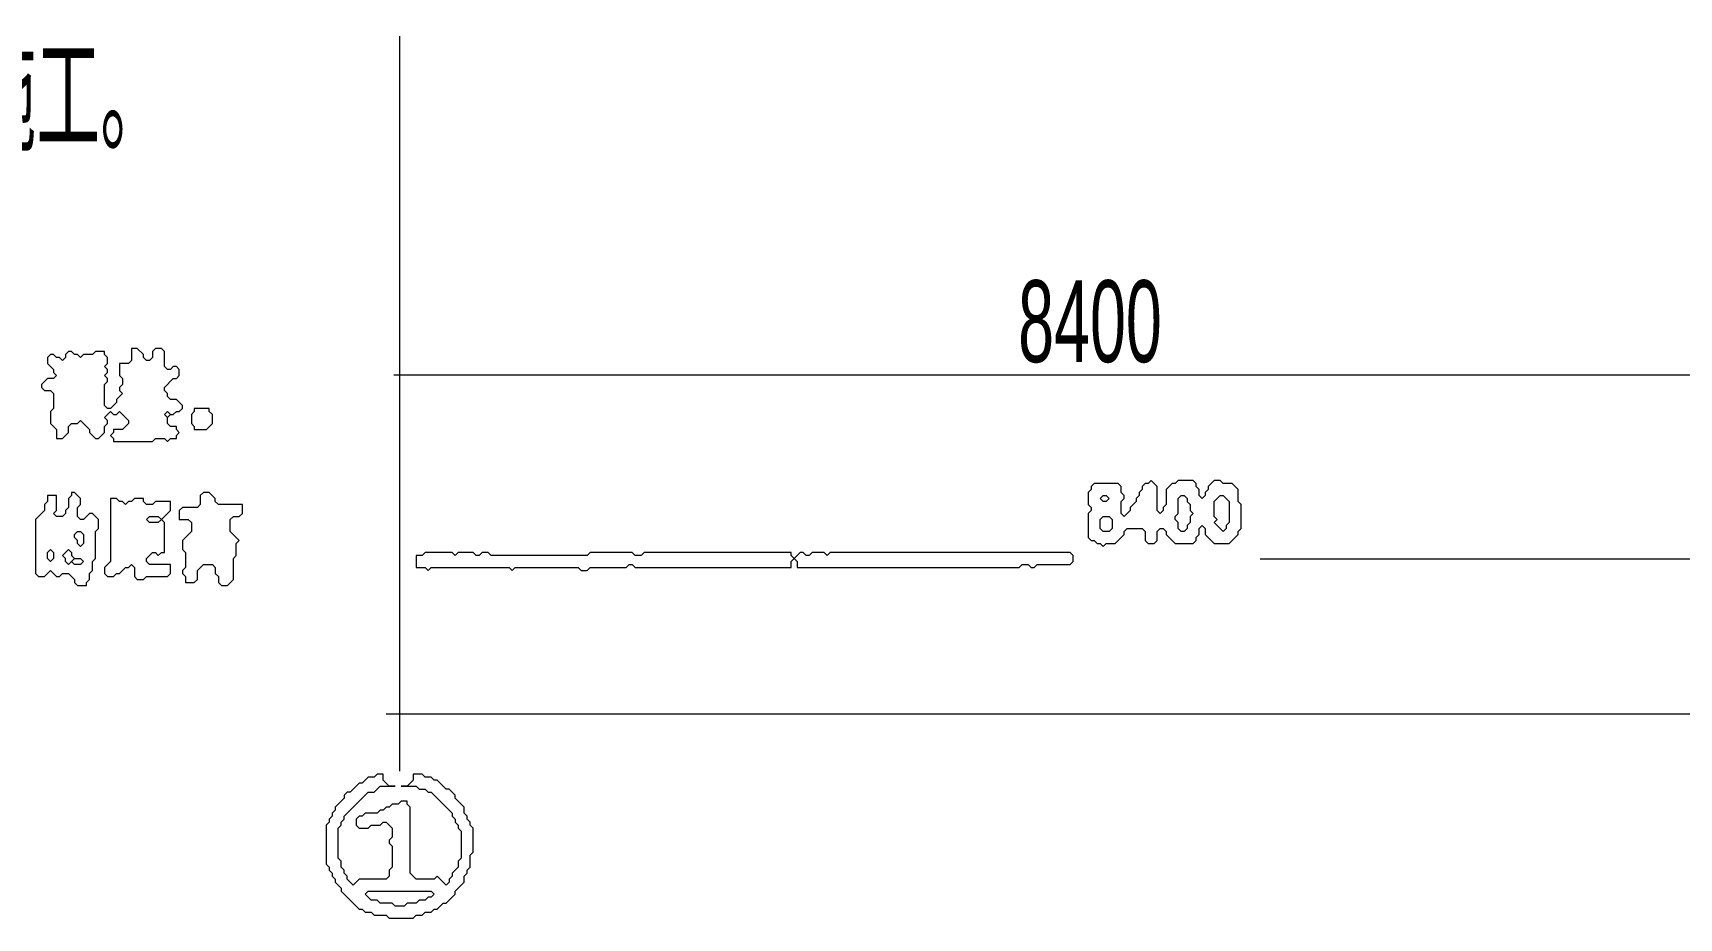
# Model space of a CAD drawing. Header units: millimetres. Extents: x 4 to 412, y 3 to 290.
# Drawn here: x 70.51 to 118.58, y 52.19 to 78.06 of the extents above; entities that cross this region are included whole.
import ezdxf

# ---------------------------------------------------------------- set-up
doc = ezdxf.new("R2010")
doc.units = ezdxf.units.MM
for name, color, linetype, lineweight in [('OCR_TEXT', 6, 'CONTINUOUS', 0), ('TRACE_STRAIGHT', 5, 'CONTINUOUS', 0), ('TRACE_TEXT_SYMBOL', 6, 'CONTINUOUS', 0)]:
    doc.layers.add(name, color=color, linetype=linetype, lineweight=lineweight)
doc.styles.add('wqy-unicode', font='wqy-unicode')

msp = doc.modelspace()

# ---------------------------------------------------------------- linework, layer by layer
at = {"layer": 'TRACE_STRAIGHT', "color": 5}
for p, q in [((81.216, 77.964), (81.216, 56.485)), ((81.049, 68.07), (158.859, 68.07)), ((106.349, 62.695), (194.36, 62.695)), ((80.831, 58.165), (190.387, 58.165))]:
    msp.add_line(p, q, dxfattribs=at)
at = {"layer": 'TRACE_TEXT_SYMBOL', "color": 6}
for points in [[(73.387, 68.833), (73.387, 68.483), (73.3, 68.396), (73.037, 68.396), (73.037, 68.045), (73.125, 67.958), (73.125, 67.783), (73.037, 67.695), (73.037, 67.607), (73.125, 67.52), (72.949, 67.345), (72.949, 67.257), (72.774, 67.082), (72.687, 67.082), (72.599, 67.17), (72.599, 67.783), (72.687, 67.87), (72.687, 67.958), (72.599, 68.045), (72.687, 68.133), (72.687, 68.22), (72.599, 68.308), (72.687, 68.396), (72.687, 68.571), (72.599, 68.658), (72.599, 68.746), (72.336, 68.746), (72.249, 68.658), (71.986, 68.658), (71.899, 68.571), (71.811, 68.658), (71.723, 68.658), (71.636, 68.746), (71.548, 68.746), (71.461, 68.658), (71.461, 68.571), (71.373, 68.483), (71.285, 68.571), (71.198, 68.571), (71.11, 68.658), (71.023, 68.658), (70.935, 68.571), (70.935, 68.396), (71.11, 68.22), (71.11, 68.133), (71.198, 68.045), (71.11, 67.958), (70.935, 67.958), (70.76, 67.783), (70.76, 67.695), (70.848, 67.607), (71.023, 67.607), (71.11, 67.52), (71.11, 67.082), (71.023, 66.994), (71.023, 66.644), (71.198, 66.469), (71.198, 66.206), (71.373, 66.206), (71.548, 66.381), (71.548, 66.556), (71.636, 66.644), (71.811, 66.644), (71.899, 66.732)], [(71.899, 66.732), (72.161, 66.469), (72.161, 66.381), (72.336, 66.206), (72.424, 66.206), (72.599, 66.381), (72.599, 66.556), (72.687, 66.644), (72.687, 66.732), (72.599, 66.819), (72.774, 66.994), (72.862, 66.907), (72.949, 66.907), (73.037, 66.994), (73.3, 66.732), (73.3, 66.644), (73.125, 66.469), (72.862, 66.469), (72.862, 66.381), (72.774, 66.294), (72.862, 66.206), (72.862, 66.119), (74, 66.119), (74.088, 66.206), (74.351, 66.206), (74.438, 66.119), (74.526, 66.206), (74.701, 66.206), (74.701, 66.294), (74.788, 66.381), (74.701, 66.469), (74.701, 66.556), (74.526, 66.556), (74.438, 66.644), (74.438, 66.819), (74.526, 66.907), (74.613, 66.907), (74.701, 66.994), (74.788, 66.994), (74.876, 67.082), (74.876, 67.17), (74.701, 67.345), (74.526, 67.345), (74.438, 67.432), (74.438, 67.52), (74.351, 67.607), (74.351, 67.695), (74.613, 67.958), (74.701, 67.958), (74.788, 68.045), (74.788, 68.22), (74.701, 68.308), (74.613, 68.308), (74.526, 68.22), (74.438, 68.22), (74.351, 68.308), (74.351, 68.746), (74.263, 68.833), (74.088, 68.833), (74, 68.746), (74, 68.571), (73.913, 68.483), (73.825, 68.483), (73.738, 68.571)], [(73.738, 68.571), (73.738, 68.658), (73.562, 68.833), (73.387, 68.833)], [(103.163, 64.98), (103.075, 64.893), (102.987, 64.893), (102.9, 64.805), (102.9, 64.717), (102.812, 64.63), (102.812, 64.542), (102.725, 64.455), (102.725, 64.367), (102.55, 64.192), (102.55, 64.104), (102.374, 63.929), (102.287, 64.017), (102.287, 64.367), (102.374, 64.455), (102.374, 64.542), (102.287, 64.63), (102.287, 64.805), (102.199, 64.893), (101.499, 64.893), (101.411, 64.805), (101.411, 64.717), (101.323, 64.63), (101.323, 64.28), (101.411, 64.192), (101.411, 64.104), (101.323, 64.017), (101.323, 63.316), (101.411, 63.229), (101.499, 63.229), (101.586, 63.141), (101.674, 63.141), (101.761, 63.054), (101.849, 63.141), (102.112, 63.141), (102.374, 63.404), (102.374, 63.491), (102.462, 63.579), (102.9, 63.579), (102.987, 63.491), (102.987, 63.229), (103.075, 63.141), (103.25, 63.141), (103.338, 63.229), (103.338, 63.491), (103.425, 63.579), (103.513, 63.579), (103.6, 63.491), (103.6, 63.404), (103.863, 63.141), (104.389, 63.141), (104.476, 63.229), (104.476, 63.316), (104.564, 63.404), (104.564, 63.579), (104.651, 63.667), (104.739, 63.579), (104.739, 63.404), (105.002, 63.141), (105.439, 63.141), (105.702, 63.404), (105.702, 63.491), (105.79, 63.579), (105.79, 64.28)], [(105.79, 64.28), (105.702, 64.367), (105.702, 64.717), (105.527, 64.893), (105.264, 64.893), (105.177, 64.98), (105.002, 64.98), (104.826, 64.805), (104.826, 64.717), (104.739, 64.63), (104.739, 64.542), (104.651, 64.455), (104.564, 64.542), (104.564, 64.717), (104.476, 64.805), (104.476, 64.893), (104.389, 64.98), (103.951, 64.98), (103.863, 64.893), (103.776, 64.893), (103.6, 64.717), (103.6, 64.28), (103.513, 64.192), (103.513, 64.104), (103.425, 64.017), (103.338, 64.104), (103.338, 64.805), (103.163, 64.98)], [(80.568, 56.398), (80.481, 56.31), (80.306, 56.31), (80.131, 56.135), (80.043, 56.135), (79.78, 55.872), (79.693, 55.872), (79.605, 55.785), (79.605, 55.697), (79.342, 55.435), (79.342, 55.347), (79.255, 55.259), (79.255, 55.172), (79.167, 55.084), (79.167, 54.997), (79.08, 54.909), (79.08, 53.771), (79.167, 53.683), (79.167, 53.595), (79.255, 53.508), (79.255, 53.42), (79.342, 53.333), (79.342, 53.245), (79.517, 53.07), (79.517, 52.982), (80.043, 52.457), (80.131, 52.457), (80.218, 52.369), (80.393, 52.369), (80.481, 52.282), (80.831, 52.282), (80.919, 52.194), (81.619, 52.194), (81.707, 52.282), (81.882, 52.282), (81.97, 52.369), (82.145, 52.369), (82.232, 52.457), (82.32, 52.457), (82.495, 52.632), (82.583, 52.632), (82.845, 52.895), (82.845, 52.982), (83.108, 53.245), (83.108, 53.42), (83.196, 53.508), (83.196, 53.595), (83.283, 53.683), (83.283, 54.033), (83.371, 54.121), (83.371, 54.822), (83.283, 54.909), (83.283, 54.997), (83.196, 55.084), (83.196, 55.172), (83.108, 55.259), (83.108, 55.435), (82.845, 55.697), (82.845, 55.785), (82.67, 55.96), (82.583, 55.96), (82.32, 56.223), (82.232, 56.223), (82.145, 56.31)], [(79.868, 53.158), (79.693, 53.333), (79.693, 53.42), (79.605, 53.508), (79.605, 53.595), (79.517, 53.683), (79.517, 53.858), (79.43, 53.946), (79.43, 54.822), (79.517, 54.909), (79.517, 54.997), (79.605, 55.084), (79.605, 55.172), (80.306, 55.872), (80.481, 55.872), (80.656, 56.048), (81.094, 56.048), (80.919, 56.048), (80.744, 56.223), (80.744, 56.398), (80.568, 56.398)], [(82.145, 56.31), (81.97, 56.31), (81.882, 56.398), (81.619, 56.398), (81.619, 56.223), (81.444, 56.048), (81.269, 56.048), (81.707, 56.048), (81.794, 55.96), (81.97, 55.96), (82.057, 55.872), (82.145, 55.872), (82.758, 55.259), (82.758, 55.172), (82.845, 55.084), (82.845, 54.997), (82.933, 54.909), (82.933, 54.822), (83.02, 54.734), (83.02, 53.946), (82.933, 53.858), (82.933, 53.683), (82.758, 53.508), (82.758, 53.42), (82.67, 53.333), (82.67, 53.245), (82.583, 53.158), (82.32, 53.42), (82.232, 53.333), (81.707, 53.333), (81.532, 53.508), (81.532, 55.435), (81.444, 55.522), (81.444, 55.61), (81.269, 55.61), (81.181, 55.522), (81.006, 55.522), (80.919, 55.435), (80.831, 55.435), (80.744, 55.347), (80.656, 55.347), (80.568, 55.259), (80.218, 55.259), (80.131, 55.172), (80.043, 55.172), (79.955, 55.084), (79.955, 54.909), (80.043, 54.822), (80.306, 54.822), (80.393, 54.909), (80.656, 54.909), (80.744, 54.997), (80.831, 54.997), (81.006, 54.822), (81.006, 54.559), (80.919, 54.471), (80.919, 54.384), (81.006, 54.296), (81.006, 53.683), (80.919, 53.595), (80.919, 53.42), (80.831, 53.333), (80.043, 53.333), (79.868, 53.158)]]:
    msp.add_lwpolyline(points, dxfattribs=at)
for points in [[(74.351, 66.907), (74.438, 66.994), (74.526, 66.907), (74.438, 66.819)], [(75.226, 67.082), (75.226, 66.994), (75.139, 66.907), (75.139, 66.644), (75.226, 66.556), (75.226, 66.469), (75.577, 66.469), (75.752, 66.644), (75.752, 66.907), (75.664, 66.994), (75.664, 67.082)], [(71.636, 64.63), (71.636, 64.542), (71.548, 64.455), (71.548, 64.192), (71.461, 64.104), (71.461, 64.017), (71.373, 63.929), (71.198, 63.929), (71.11, 64.017), (71.198, 64.104), (71.198, 64.542), (70.935, 64.542), (70.935, 64.367), (70.848, 64.28), (70.848, 64.104), (70.585, 63.842), (70.585, 62.265), (70.672, 62.178), (70.848, 62.178), (71.023, 62.353), (71.198, 62.178), (71.285, 62.178), (71.373, 62.265), (71.548, 62.265), (71.723, 62.09), (71.723, 62.003), (71.811, 61.915), (72.074, 61.915), (72.074, 62.003), (72.161, 62.09), (72.161, 62.265), (72.249, 62.353), (72.249, 62.616), (72.336, 62.703), (72.336, 63.491), (72.424, 63.579), (72.424, 63.842), (72.249, 64.017), (72.161, 64.017), (71.986, 63.842), (71.899, 63.842), (71.811, 63.929), (71.811, 64.192), (71.899, 64.28), (71.899, 64.455), (71.723, 64.63)], [(72.774, 64.455), (72.774, 62.616), (72.599, 62.44), (72.599, 62.265), (72.687, 62.178), (72.862, 62.178), (72.949, 62.265), (73.037, 62.265), (73.212, 62.44), (73.3, 62.44), (73.387, 62.528), (73.475, 62.44), (73.475, 62.178), (73.562, 62.09), (73.738, 62.09), (73.825, 62.178), (74.438, 62.178), (74.526, 62.265), (74.526, 62.528), (73.913, 62.528), (73.825, 62.616), (73.825, 62.703), (74, 62.878), (74.088, 62.878), (74.175, 62.791), (74.263, 62.878), (74.351, 62.878), (74.351, 63.754), (74.263, 63.842), (74.526, 64.104), (74.526, 64.367), (74.088, 64.367), (74, 64.28), (73.825, 64.28), (73.738, 64.367), (73.738, 64.455), (73.475, 64.455), (73.387, 64.367), (73.3, 64.367), (73.212, 64.28), (73.125, 64.367), (73.037, 64.367), (72.949, 64.455)], [(75.489, 64.63), (75.401, 64.542), (75.401, 64.28), (75.314, 64.192), (74.876, 64.192), (74.788, 64.104), (74.788, 63.842), (75.051, 63.842), (75.139, 63.754), (75.139, 63.491), (74.876, 63.229), (74.876, 62.966), (74.964, 62.878), (74.964, 62.44), (74.876, 62.353), (74.876, 62.265), (74.964, 62.178), (74.964, 62.003), (75.226, 62.003), (75.314, 62.09), (75.314, 62.353), (75.489, 62.528), (75.752, 62.528), (75.839, 62.44), (75.839, 62.265), (75.927, 62.178), (75.927, 62.003), (76.015, 61.915), (76.19, 61.915), (76.365, 62.09), (76.365, 62.703), (76.452, 62.791), (76.452, 63.141), (76.54, 63.229), (76.277, 63.491), (76.277, 63.842), (76.365, 63.929), (76.54, 63.929), (76.628, 64.017), (76.628, 64.28), (75.927, 64.28), (75.839, 64.367), (75.839, 64.455), (75.664, 64.63)], [(101.674, 64.455), (101.761, 64.542), (101.849, 64.542), (101.937, 64.455), (101.849, 64.367), (101.761, 64.367)], [(103.951, 64.455), (104.038, 64.542), (104.126, 64.542), (104.213, 64.455), (104.213, 64.367), (104.301, 64.28), (104.301, 64.104), (104.389, 64.017), (104.301, 63.929), (104.301, 63.754), (104.213, 63.667), (104.213, 63.579), (104.126, 63.491), (104.038, 63.491), (103.951, 63.579), (103.951, 63.754), (103.863, 63.842), (103.863, 63.929), (103.951, 64.017)], [(105.177, 64.542), (105.264, 64.542), (105.439, 64.367), (105.439, 63.754), (105.352, 63.667), (105.352, 63.579), (105.264, 63.491), (105.002, 63.754), (105.089, 63.842), (105.002, 63.929), (105.002, 64.367)], [(73.825, 63.842), (73.913, 63.929), (74.175, 63.929), (74.263, 63.842), (74.175, 63.754), (73.913, 63.754)], [(101.674, 63.842), (101.761, 63.929), (101.937, 63.929), (102.024, 63.842), (102.024, 63.579), (101.937, 63.491), (101.761, 63.491), (101.674, 63.579)], [(71.723, 63.404), (71.811, 63.491), (71.899, 63.491), (71.986, 63.404), (71.986, 63.141), (71.899, 63.054), (71.811, 63.141), (71.811, 63.229), (71.723, 63.316)], [(70.935, 62.878), (71.023, 62.966), (71.11, 62.878), (71.11, 62.703), (71.023, 62.616), (70.935, 62.703)], [(71.548, 62.966), (71.636, 62.878), (71.636, 62.791), (71.723, 62.703), (71.548, 62.528), (71.461, 62.616), (71.461, 62.703), (71.373, 62.791)], [(71.636, 62.616), (71.723, 62.703), (71.899, 62.703), (71.986, 62.616), (71.899, 62.528), (71.723, 62.528)], [(81.97, 62.878), (81.882, 62.791), (81.707, 62.791), (81.707, 62.44), (81.97, 62.44), (82.057, 62.353), (82.145, 62.44), (84.422, 62.44), (84.509, 62.353), (84.597, 62.44), (86.436, 62.44), (86.523, 62.353), (86.699, 62.353), (86.786, 62.44), (87.837, 62.44), (87.925, 62.528), (88.012, 62.528), (88.1, 62.44), (92.654, 62.44), (92.654, 62.616), (92.741, 62.703), (92.829, 62.616), (92.829, 62.44), (99.309, 62.44), (99.397, 62.528), (99.572, 62.528), (99.66, 62.44), (99.747, 62.44), (99.835, 62.528), (100.798, 62.528), (100.886, 62.616), (100.886, 62.791), (100.798, 62.878), (93.792, 62.878), (93.705, 62.791), (93.617, 62.878), (93.267, 62.878), (93.179, 62.791), (93.092, 62.791), (93.004, 62.878), (92.916, 62.878), (92.741, 62.703), (92.654, 62.791), (92.654, 62.878), (88.362, 62.878), (88.275, 62.791), (88.1, 62.791), (88.012, 62.878), (86.786, 62.878), (86.699, 62.791), (83.896, 62.791), (83.809, 62.878), (83.633, 62.878), (83.546, 62.791), (83.458, 62.791), (83.371, 62.878), (82.933, 62.878), (82.845, 62.791), (82.758, 62.878)], [(80.218, 52.895), (80.306, 52.982), (82.145, 52.982), (82.232, 52.895), (82.145, 52.807), (82.057, 52.807), (81.97, 52.72), (81.794, 52.72), (81.707, 52.632), (81.444, 52.632), (81.357, 52.545), (81.094, 52.545), (81.006, 52.632), (80.656, 52.632), (80.568, 52.72), (80.393, 52.72)]]:
    msp.add_lwpolyline(points, close=True, dxfattribs=at)

# ---------------------------------------------------------------- texts
at = {"layer": 'OCR_TEXT', "color": 6, "style": 'wqy-unicode'}
for s, height, width, p in [('《火灾自动报警系统施工及验收规范》施工。', 2.73232, 0.502108, (36.926, 74.9)), ('8400', 2.3908, 0.589722, (99.279, 68.438))]:
    msp.add_text(s, height=height, dxfattribs=dict(at, width=width)).set_placement(p)

doc.saveas('drawing.dxf')
